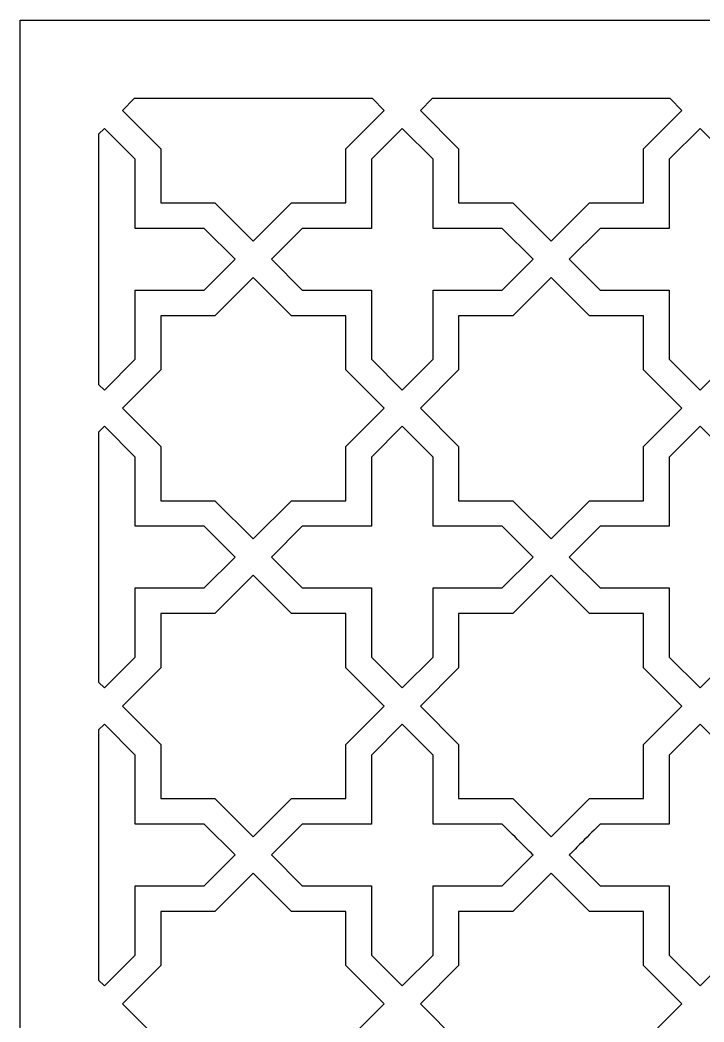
# Model space of a CAD drawing. Header units: millimetres. Extents: x -71 to 72, y -100 to 100.
# Drawn here: x -71.3 to -37, y 49.9 to 100.2 of the extents above; entities that cross this region are included whole.
import ezdxf

# ---------------------------------------------------------------- set-up
doc = ezdxf.new("R2010")
doc.units = ezdxf.units.MM
doc.header["$MEASUREMENT"] = 0
doc.layers.add('layer 1', color=7, linetype='Continuous')

msp = doc.modelspace()

# ---------------------------------------------------------------- linework, layer by layer
at = {"layer": 'layer 1', "color": 250}
for points, knots in [([(-71.2611, 100.1639), (-71.2611, 78.5156), (-71.2611, -66.9127), (-71.2611, -99.8361), (-71.2611, -99.8361), (-68.6245, -99.8361), (-50.7759, -99.8361), (-47.8685, -99.8361), (-47.8685, -99.8361), (-47.8685, 31.6089), (-48.193, 22.2317), (-47.2222, 26.9088), (-47.2222, 26.9088), (-47.2222, 26.9088), (-47.2222, 26.9088), (-47.2222, 26.9088), (-47.2222, 26.9088), (-46.9427, 28.2565), (-46.5496, 29.6513), (-46.1272, 30.8476), (-46.1272, 30.8476), (-46.1272, 30.8476), (-46.1273, 30.8476), (-46.1273, 30.8476), (-46.1273, 30.8476), (-44.639, 35.0647), (-42.3105, 38.7664), (-39.261, 41.8388), (-39.261, 41.8388), (-39.261, 41.8388), (-39.2611, 41.8388), (-39.2611, 41.8388), (-39.2611, 41.8388), (-37.6379, 43.4739), (-35.7635, 44.9189), (-33.8681, 46.2128), (-33.8681, 46.2128), (-33.8681, 46.2128), (-33.8681, 46.2128), (-33.8681, 46.2128), (-33.8681, 46.2128), (-21.5949, 54.5959), (-9.592, 54.6717), (0.1676, 66.4337), (0.1676, 66.4337), (1.6574, 64.6384), (3.2001, 63.1225), (4.7854, 61.801), (4.7854, 61.801), (4.7854, 61.801), (4.7854, 61.801), (4.7854, 61.801), (4.7854, 61.801), (9.9113, 57.5289), (15.3444, 55.4221), (21.4634, 52.8345), (21.4634, 52.8345), (21.4634, 52.8345), (21.4634, 52.8345), (21.4634, 52.8345), (21.4634, 52.8345), (26.3155, 50.7831), (30.1837, 48.9582), (34.2029, 46.2128), (34.2029, 46.2128), (34.2029, 46.2128), (34.2029, 46.2128), (34.2029, 46.2128), (34.2029, 46.2128), (34.7776, 45.8202), (35.3529, 45.4149), (35.9287, 44.9834), (35.9287, 44.9834), (35.9287, 44.9834), (35.9287, 44.9838), (35.9287, 44.9838), (35.9287, 44.9838), (37.4174, 43.8686), (38.717, 42.7242), (39.5961, 41.8388), (39.5961, 41.8388), (39.5961, 41.8388), (39.5958, 41.8388), (39.5958, 41.8388), (39.5958, 41.8388), (43.6492, 37.755), (46.3783, 32.5921), (47.5573, 26.9088), (47.5573, 26.9088), (47.5573, 26.9088), (47.5569, 26.9088), (47.5569, 26.9088), (47.5569, 26.9088), (48.4293, 22.7055), (48.2032, 32.2608), (48.2032, -99.8361), (48.2032, -99.8361), (61.7541, -99.8361), (57.9819, -99.8361), (71.5959, -99.8361), (71.5959, -99.8361), (71.5959, -92.9121), (71.5959, 92.2475), (71.5959, 100.1639), (71.5959, 100.1639), (65.1941, 100.1639), (-65.1562, 100.1639), (-71.2611, 100.1639)], [0, 0, 0, 0, 0.0357143, 0.0357143, 0.0357143, 0.0357143, 0.0714286, 0.0714286, 0.0714286, 0.0714286, 0.1071429, 0.1071429, 0.1071429, 0.1071429, 0.1428571, 0.1428571, 0.1428571, 0.1428571, 0.1785714, 0.1785714, 0.1785714, 0.1785714, 0.2142857, 0.2142857, 0.2142857, 0.2142857, 0.25, 0.25, 0.25, 0.25, 0.2857143, 0.2857143, 0.2857143, 0.2857143, 0.3214286, 0.3214286, 0.3214286, 0.3214286, 0.3571429, 0.3571429, 0.3571429, 0.3571429, 0.3928571, 0.3928571, 0.3928571, 0.3928571, 0.4285714, 0.4285714, 0.4285714, 0.4285714, 0.4642857, 0.4642857, 0.4642857, 0.4642857, 0.5, 0.5, 0.5, 0.5, 0.5357143, 0.5357143, 0.5357143, 0.5357143, 0.5714286, 0.5714286, 0.5714286, 0.5714286, 0.6071429, 0.6071429, 0.6071429, 0.6071429, 0.6428571, 0.6428571, 0.6428571, 0.6428571, 0.6785714, 0.6785714, 0.6785714, 0.6785714, 0.7142857, 0.7142857, 0.7142857, 0.7142857, 0.75, 0.75, 0.75, 0.75, 0.7857143, 0.7857143, 0.7857143, 0.7857143, 0.8214286, 0.8214286, 0.8214286, 0.8214286, 0.8571429, 0.8571429, 0.8571429, 0.8571429, 0.8928571, 0.8928571, 0.8928571, 0.8928571, 0.9285714, 0.9285714, 0.9285714, 0.9285714, 1, 1, 1, 1]), ([(-53.6028, 96.2261), (-53.6028, 96.2261), (-53.0129, 95.636), (-53.0129, 95.636), (-53.0129, 95.636), (-53.0129, 95.636), (-54.9334, 93.7151), (-54.9334, 93.7151), (-54.9334, 93.7151), (-54.9334, 93.7151), (-54.9334, 91.0022), (-54.9334, 91.0022), (-54.9334, 91.0022), (-54.9334, 91.0022), (-57.6509, 91.0022), (-57.6509, 91.0022), (-57.6509, 91.0022), (-57.6509, 91.0022), (-59.5716, 89.0813), (-59.5716, 89.0813), (-59.5716, 89.0813), (-59.5716, 89.0813), (-61.4925, 91.0022), (-61.4925, 91.0022), (-61.4925, 91.0022), (-61.4925, 91.0022), (-64.2055, 91.0022), (-64.2055, 91.0022), (-64.2055, 91.0022), (-64.2055, 91.0022), (-64.2055, 93.7151), (-64.2055, 93.7151), (-64.2055, 93.7151), (-64.2055, 93.7151), (-66.1262, 95.636), (-66.1262, 95.636), (-66.1262, 95.636), (-66.1262, 95.636), (-65.5362, 96.2261), (-65.5362, 96.2261), (-65.5362, 96.2261), (-65.5362, 96.2261), (-53.6028, 96.2261), (-53.6028, 96.2261)], [0, 0, 0, 0, 0.0833333, 0.0833333, 0.0833333, 0.0833333, 0.1666667, 0.1666667, 0.1666667, 0.1666667, 0.25, 0.25, 0.25, 0.25, 0.3333333, 0.3333333, 0.3333333, 0.3333333, 0.4166667, 0.4166667, 0.4166667, 0.4166667, 0.5, 0.5, 0.5, 0.5, 0.5833333, 0.5833333, 0.5833333, 0.5833333, 0.6666667, 0.6666667, 0.6666667, 0.6666667, 0.75, 0.75, 0.75, 0.75, 0.8333333, 0.8333333, 0.8333333, 0.8333333, 1, 1, 1, 1]), ([(-38.6731, 96.2261), (-38.6731, 96.2261), (-38.0831, 95.636), (-38.0831, 95.636), (-38.0831, 95.636), (-38.0831, 95.636), (-40.0036, 93.7151), (-40.0036, 93.7151), (-40.0036, 93.7151), (-40.0036, 93.7151), (-40.0036, 91.0022), (-40.0036, 91.0022), (-40.0036, 91.0022), (-40.0036, 91.0022), (-42.7211, 91.0022), (-42.7211, 91.0022), (-42.7211, 91.0022), (-42.7211, 91.0022), (-44.6418, 89.0813), (-44.6418, 89.0813), (-44.6418, 89.0813), (-44.6418, 89.0813), (-46.5627, 91.0022), (-46.5627, 91.0022), (-46.5627, 91.0022), (-46.5627, 91.0022), (-49.2757, 91.0022), (-49.2757, 91.0022), (-49.2757, 91.0022), (-49.2757, 91.0022), (-49.2757, 93.7151), (-49.2757, 93.7151), (-49.2757, 93.7151), (-49.2757, 93.7151), (-51.1964, 95.636), (-51.1964, 95.636), (-51.1964, 95.636), (-51.1964, 95.636), (-50.6065, 96.2261), (-50.6065, 96.2261), (-50.6065, 96.2261), (-50.6065, 96.2261), (-38.6731, 96.2261), (-38.6731, 96.2261)], [0, 0, 0, 0, 0.0833333, 0.0833333, 0.0833333, 0.0833333, 0.1666667, 0.1666667, 0.1666667, 0.1666667, 0.25, 0.25, 0.25, 0.25, 0.3333333, 0.3333333, 0.3333333, 0.3333333, 0.4166667, 0.4166667, 0.4166667, 0.4166667, 0.5, 0.5, 0.5, 0.5, 0.5833333, 0.5833333, 0.5833333, 0.5833333, 0.6666667, 0.6666667, 0.6666667, 0.6666667, 0.75, 0.75, 0.75, 0.75, 0.8333333, 0.8333333, 0.8333333, 0.8333333, 1, 1, 1, 1]), ([(-67.3232, 94.44), (-67.3232, 94.44), (-67.0344, 94.729), (-67.0344, 94.729), (-67.0344, 94.729), (-67.0344, 94.729), (-65.4892, 93.1838), (-65.4892, 93.1838), (-65.4892, 93.1838), (-65.4892, 93.1838), (-65.4892, 89.7185), (-65.4892, 89.7185), (-65.4892, 89.7185), (-65.4892, 89.7185), (-62.024, 89.7185), (-62.024, 89.7185), (-62.024, 89.7185), (-62.024, 89.7185), (-60.4786, 88.1733), (-60.4786, 88.1733), (-60.4786, 88.1733), (-60.4786, 88.1733), (-62.024, 86.6281), (-62.024, 86.6281), (-62.024, 86.6281), (-62.024, 86.6281), (-65.4892, 86.6281), (-65.4892, 86.6281), (-65.4892, 86.6281), (-65.4892, 86.6281), (-65.4892, 83.1586), (-65.4892, 83.1586), (-65.4892, 83.1586), (-65.4892, 83.1586), (-67.0344, 81.6134), (-67.0344, 81.6134), (-67.0344, 81.6134), (-67.0344, 81.6134), (-67.3232, 81.902), (-67.3232, 81.902), (-67.3232, 81.902), (-67.3232, 86.4394), (-67.3232, 89.9114), (-67.3232, 94.44)], [0, 0, 0, 0, 0.0833333, 0.0833333, 0.0833333, 0.0833333, 0.1666667, 0.1666667, 0.1666667, 0.1666667, 0.25, 0.25, 0.25, 0.25, 0.3333333, 0.3333333, 0.3333333, 0.3333333, 0.4166667, 0.4166667, 0.4166667, 0.4166667, 0.5, 0.5, 0.5, 0.5, 0.5833333, 0.5833333, 0.5833333, 0.5833333, 0.6666667, 0.6666667, 0.6666667, 0.6666667, 0.75, 0.75, 0.75, 0.75, 0.8333333, 0.8333333, 0.8333333, 0.8333333, 1, 1, 1, 1]), ([(-52.1046, 94.729), (-52.1046, 94.729), (-50.5594, 93.1838), (-50.5594, 93.1838), (-50.5594, 93.1838), (-50.5594, 93.1838), (-50.5594, 89.7185), (-50.5594, 89.7185), (-50.5594, 89.7185), (-50.5594, 89.7185), (-47.0942, 89.7185), (-47.0942, 89.7185), (-47.0942, 89.7185), (-47.0942, 89.7185), (-45.549, 88.1733), (-45.549, 88.1733), (-45.549, 88.1733), (-45.549, 88.1733), (-45.5488, 88.1733), (-45.5488, 88.1733), (-45.5488, 88.1733), (-45.5488, 88.1733), (-47.0942, 86.6281), (-47.0942, 86.6281), (-47.0942, 86.6281), (-47.0942, 86.6281), (-50.5594, 86.6281), (-50.5594, 86.6281), (-50.5594, 86.6281), (-50.5594, 86.6281), (-50.5594, 83.1586), (-50.5594, 83.1586), (-50.5594, 83.1586), (-50.5594, 83.1586), (-52.1046, 81.6134), (-52.1046, 81.6134), (-52.1046, 81.6134), (-52.1046, 81.6134), (-53.6498, 83.1586), (-53.6498, 83.1586), (-53.6498, 83.1586), (-53.6498, 83.1586), (-53.6498, 86.6281), (-53.6498, 86.6281), (-53.6498, 86.6281), (-53.6498, 86.6281), (-57.1194, 86.6281), (-57.1194, 86.6281), (-57.1194, 86.6281), (-57.1194, 86.6281), (-58.6646, 88.1733), (-58.6646, 88.1733), (-58.6646, 88.1733), (-58.6646, 88.1733), (-57.1194, 89.7185), (-57.1194, 89.7185), (-57.1194, 89.7185), (-57.1194, 89.7185), (-53.6498, 89.7185), (-53.6498, 89.7185), (-53.6498, 89.7185), (-53.6498, 89.7185), (-53.6498, 93.1838), (-53.6498, 93.1838), (-53.6498, 93.1838), (-53.6498, 93.1838), (-52.1046, 94.729), (-52.1046, 94.729)], [0, 0, 0, 0, 0.0555556, 0.0555556, 0.0555556, 0.0555556, 0.1111111, 0.1111111, 0.1111111, 0.1111111, 0.1666667, 0.1666667, 0.1666667, 0.1666667, 0.2222222, 0.2222222, 0.2222222, 0.2222222, 0.2777778, 0.2777778, 0.2777778, 0.2777778, 0.3333333, 0.3333333, 0.3333333, 0.3333333, 0.3888889, 0.3888889, 0.3888889, 0.3888889, 0.4444444, 0.4444444, 0.4444444, 0.4444444, 0.5, 0.5, 0.5, 0.5, 0.5555556, 0.5555556, 0.5555556, 0.5555556, 0.6111111, 0.6111111, 0.6111111, 0.6111111, 0.6666667, 0.6666667, 0.6666667, 0.6666667, 0.7222222, 0.7222222, 0.7222222, 0.7222222, 0.7777778, 0.7777778, 0.7777778, 0.7777778, 0.8333333, 0.8333333, 0.8333333, 0.8333333, 0.8888889, 0.8888889, 0.8888889, 0.8888889, 1, 1, 1, 1]), ([(-37.1749, 94.729), (-37.1749, 94.729), (-35.6298, 93.1838), (-35.6298, 93.1838), (-35.6298, 93.1838), (-35.6298, 93.1838), (-35.6298, 89.7185), (-35.6298, 89.7185), (-35.6298, 89.7185), (-35.6298, 89.7185), (-32.1645, 89.7185), (-32.1645, 89.7185), (-32.1645, 89.7185), (-32.1645, 89.7185), (-30.6193, 88.1733), (-30.6193, 88.1733), (-30.6193, 88.1733), (-30.6193, 88.1733), (-32.1645, 86.6281), (-32.1645, 86.6281), (-32.1645, 86.6281), (-32.1645, 86.6281), (-35.6298, 86.6281), (-35.6298, 86.6281), (-35.6298, 86.6281), (-35.6298, 86.6281), (-35.6298, 83.1586), (-35.6298, 83.1586), (-35.6298, 83.1586), (-35.6298, 83.1586), (-37.1749, 81.6134), (-37.1749, 81.6134), (-37.1749, 81.6134), (-37.1749, 81.6134), (-38.7201, 83.1586), (-38.7201, 83.1586), (-38.7201, 83.1586), (-38.7201, 83.1586), (-38.7201, 86.6281), (-38.7201, 86.6281), (-38.7201, 86.6281), (-38.7201, 86.6281), (-42.1897, 86.6281), (-42.1897, 86.6281), (-42.1897, 86.6281), (-42.1897, 86.6281), (-43.7349, 88.1733), (-43.7349, 88.1733), (-43.7349, 88.1733), (-43.7349, 88.1733), (-43.7348, 88.1733), (-43.7348, 88.1733), (-43.7348, 88.1733), (-43.7348, 88.1733), (-42.1897, 89.7185), (-42.1897, 89.7185), (-42.1897, 89.7185), (-42.1897, 89.7185), (-38.7201, 89.7185), (-38.7201, 89.7185), (-38.7201, 89.7185), (-38.7201, 89.7185), (-38.7201, 93.1838), (-38.7201, 93.1838), (-38.7201, 93.1838), (-38.7201, 93.1838), (-37.1749, 94.729), (-37.1749, 94.729)], [0, 0, 0, 0, 0.0555556, 0.0555556, 0.0555556, 0.0555556, 0.1111111, 0.1111111, 0.1111111, 0.1111111, 0.1666667, 0.1666667, 0.1666667, 0.1666667, 0.2222222, 0.2222222, 0.2222222, 0.2222222, 0.2777778, 0.2777778, 0.2777778, 0.2777778, 0.3333333, 0.3333333, 0.3333333, 0.3333333, 0.3888889, 0.3888889, 0.3888889, 0.3888889, 0.4444444, 0.4444444, 0.4444444, 0.4444444, 0.5, 0.5, 0.5, 0.5, 0.5555556, 0.5555556, 0.5555556, 0.5555556, 0.6111111, 0.6111111, 0.6111111, 0.6111111, 0.6666667, 0.6666667, 0.6666667, 0.6666667, 0.7222222, 0.7222222, 0.7222222, 0.7222222, 0.7777778, 0.7777778, 0.7777778, 0.7777778, 0.8333333, 0.8333333, 0.8333333, 0.8333333, 0.8888889, 0.8888889, 0.8888889, 0.8888889, 1, 1, 1, 1]), ([(-66.1262, 80.706), (-66.1262, 80.706), (-64.2055, 82.6269), (-64.2055, 82.6269), (-64.2055, 82.6269), (-64.2055, 82.6269), (-64.2055, 85.3444), (-64.2055, 85.3444), (-64.2055, 85.3444), (-64.2055, 85.3444), (-61.4925, 85.3444), (-61.4925, 85.3444), (-61.4925, 85.3444), (-61.4925, 85.3444), (-59.5716, 87.2649), (-59.5716, 87.2649), (-59.5716, 87.2649), (-59.5716, 87.2649), (-57.6509, 85.3444), (-57.6509, 85.3444), (-57.6509, 85.3444), (-57.6509, 85.3444), (-54.9334, 85.3444), (-54.9334, 85.3444), (-54.9334, 85.3444), (-54.9334, 85.3444), (-54.9334, 82.6269), (-54.9334, 82.6269), (-54.9334, 82.6269), (-54.9334, 82.6269), (-53.0129, 80.706), (-53.0129, 80.706), (-53.0129, 80.706), (-53.0129, 80.706), (-54.9334, 78.7855), (-54.9334, 78.7855), (-54.9334, 78.7855), (-54.9334, 78.7855), (-54.9334, 76.0723), (-54.9334, 76.0723), (-54.9334, 76.0723), (-54.9334, 76.0723), (-57.6509, 76.0723), (-57.6509, 76.0723), (-57.6509, 76.0723), (-57.6509, 76.0723), (-59.5716, 74.1518), (-59.5716, 74.1518), (-59.5716, 74.1518), (-59.5716, 74.1518), (-61.4925, 76.0723), (-61.4925, 76.0723), (-61.4925, 76.0723), (-61.4925, 76.0723), (-64.2055, 76.0723), (-64.2055, 76.0723), (-64.2055, 76.0723), (-64.2055, 76.0723), (-64.2055, 78.7855), (-64.2055, 78.7855), (-64.2055, 78.7855), (-64.2055, 78.7855), (-66.1262, 80.706), (-66.1262, 80.706)], [0, 0, 0, 0, 0.0588235, 0.0588235, 0.0588235, 0.0588235, 0.1176471, 0.1176471, 0.1176471, 0.1176471, 0.1764706, 0.1764706, 0.1764706, 0.1764706, 0.2352941, 0.2352941, 0.2352941, 0.2352941, 0.2941176, 0.2941176, 0.2941176, 0.2941176, 0.3529412, 0.3529412, 0.3529412, 0.3529412, 0.4117647, 0.4117647, 0.4117647, 0.4117647, 0.4705882, 0.4705882, 0.4705882, 0.4705882, 0.5294118, 0.5294118, 0.5294118, 0.5294118, 0.5882353, 0.5882353, 0.5882353, 0.5882353, 0.6470588, 0.6470588, 0.6470588, 0.6470588, 0.7058824, 0.7058824, 0.7058824, 0.7058824, 0.7647059, 0.7647059, 0.7647059, 0.7647059, 0.8235294, 0.8235294, 0.8235294, 0.8235294, 0.8823529, 0.8823529, 0.8823529, 0.8823529, 1, 1, 1, 1]), ([(-51.1964, 80.706), (-51.1964, 80.706), (-49.2757, 82.6269), (-49.2757, 82.6269), (-49.2757, 82.6269), (-49.2757, 82.6269), (-49.2757, 85.3444), (-49.2757, 85.3444), (-49.2757, 85.3444), (-49.2757, 85.3444), (-46.5627, 85.3444), (-46.5627, 85.3444), (-46.5627, 85.3444), (-46.5627, 85.3444), (-44.6418, 87.2649), (-44.6418, 87.2649), (-44.6418, 87.2649), (-44.6418, 87.2649), (-42.7211, 85.3444), (-42.7211, 85.3444), (-42.7211, 85.3444), (-42.7211, 85.3444), (-40.0036, 85.3444), (-40.0036, 85.3444), (-40.0036, 85.3444), (-40.0036, 85.3444), (-40.0036, 82.6269), (-40.0036, 82.6269), (-40.0036, 82.6269), (-40.0036, 82.6269), (-38.0831, 80.706), (-38.0831, 80.706), (-38.0831, 80.706), (-38.0831, 80.706), (-40.0036, 78.7855), (-40.0036, 78.7855), (-40.0036, 78.7855), (-40.0036, 78.7855), (-40.0036, 76.0723), (-40.0036, 76.0723), (-40.0036, 76.0723), (-40.0036, 76.0723), (-42.7211, 76.0723), (-42.7211, 76.0723), (-42.7211, 76.0723), (-42.7211, 76.0723), (-44.6418, 74.1518), (-44.6418, 74.1518), (-44.6418, 74.1518), (-44.6418, 74.1518), (-46.5627, 76.0723), (-46.5627, 76.0723), (-46.5627, 76.0723), (-46.5627, 76.0723), (-49.2757, 76.0723), (-49.2757, 76.0723), (-49.2757, 76.0723), (-49.2757, 76.0723), (-49.2757, 78.7855), (-49.2757, 78.7855), (-49.2757, 78.7855), (-49.2757, 78.7855), (-51.1964, 80.706), (-51.1964, 80.706)], [0, 0, 0, 0, 0.0588235, 0.0588235, 0.0588235, 0.0588235, 0.1176471, 0.1176471, 0.1176471, 0.1176471, 0.1764706, 0.1764706, 0.1764706, 0.1764706, 0.2352941, 0.2352941, 0.2352941, 0.2352941, 0.2941176, 0.2941176, 0.2941176, 0.2941176, 0.3529412, 0.3529412, 0.3529412, 0.3529412, 0.4117647, 0.4117647, 0.4117647, 0.4117647, 0.4705882, 0.4705882, 0.4705882, 0.4705882, 0.5294118, 0.5294118, 0.5294118, 0.5294118, 0.5882353, 0.5882353, 0.5882353, 0.5882353, 0.6470588, 0.6470588, 0.6470588, 0.6470588, 0.7058824, 0.7058824, 0.7058824, 0.7058824, 0.7647059, 0.7647059, 0.7647059, 0.7647059, 0.8235294, 0.8235294, 0.8235294, 0.8235294, 0.8823529, 0.8823529, 0.8823529, 0.8823529, 1, 1, 1, 1]), ([(-67.3232, 79.5105), (-67.3232, 79.5105), (-67.0344, 79.7991), (-67.0344, 79.7991), (-67.0344, 79.7991), (-67.0344, 79.7991), (-65.4892, 78.2539), (-65.4892, 78.2539), (-65.4892, 78.2539), (-65.4892, 78.2539), (-65.4892, 74.7885), (-65.4892, 74.7885), (-65.4892, 74.7885), (-65.4892, 74.7885), (-62.024, 74.7885), (-62.024, 74.7885), (-62.024, 74.7885), (-62.024, 74.7885), (-60.4786, 73.2434), (-60.4786, 73.2434), (-60.4786, 73.2434), (-60.4786, 73.2434), (-60.4785, 73.2434), (-60.4785, 73.2434), (-60.4785, 73.2434), (-60.4785, 73.2434), (-62.024, 71.6982), (-62.024, 71.6982), (-62.024, 71.6982), (-62.024, 71.6982), (-65.4892, 71.6982), (-65.4892, 71.6982), (-65.4892, 71.6982), (-65.4892, 71.6982), (-65.4892, 68.2286), (-65.4892, 68.2286), (-65.4892, 68.2286), (-65.4892, 68.2286), (-67.0344, 66.6835), (-67.0344, 66.6835), (-67.0344, 66.6835), (-67.0344, 66.6835), (-67.3232, 66.9724), (-67.3232, 66.9724), (-67.3232, 66.9724), (-67.3232, 71.5098), (-67.3232, 74.9815), (-67.3232, 79.5105)], [0, 0, 0, 0, 0.0769231, 0.0769231, 0.0769231, 0.0769231, 0.1538462, 0.1538462, 0.1538462, 0.1538462, 0.2307692, 0.2307692, 0.2307692, 0.2307692, 0.3076923, 0.3076923, 0.3076923, 0.3076923, 0.3846154, 0.3846154, 0.3846154, 0.3846154, 0.4615385, 0.4615385, 0.4615385, 0.4615385, 0.5384615, 0.5384615, 0.5384615, 0.5384615, 0.6153846, 0.6153846, 0.6153846, 0.6153846, 0.6923077, 0.6923077, 0.6923077, 0.6923077, 0.7692308, 0.7692308, 0.7692308, 0.7692308, 0.8461538, 0.8461538, 0.8461538, 0.8461538, 1, 1, 1, 1]), ([(-57.1194, 74.7885), (-57.1194, 74.7885), (-53.6498, 74.7885), (-53.6498, 74.7885), (-53.6498, 74.7885), (-53.6498, 74.7885), (-53.6498, 78.2539), (-53.6498, 78.2539), (-53.6498, 78.2539), (-53.6498, 78.2539), (-52.1046, 79.7991), (-52.1046, 79.7991), (-52.1046, 79.7991), (-52.1046, 79.7991), (-50.5594, 78.2539), (-50.5594, 78.2539), (-50.5594, 78.2539), (-50.5594, 78.2539), (-50.5594, 74.7885), (-50.5594, 74.7885), (-50.5594, 74.7885), (-50.5594, 74.7885), (-47.0942, 74.7885), (-47.0942, 74.7885), (-47.0942, 74.7885), (-47.0942, 74.7885), (-45.5488, 73.2434), (-45.5488, 73.2434), (-45.5488, 73.2434), (-45.5488, 73.2434), (-47.0942, 71.6982), (-47.0942, 71.6982), (-47.0942, 71.6982), (-47.0942, 71.6982), (-50.5594, 71.6982), (-50.5594, 71.6982), (-50.5594, 71.6982), (-50.5594, 71.6982), (-50.5594, 68.2286), (-50.5594, 68.2286), (-50.5594, 68.2286), (-50.5594, 68.2286), (-52.1046, 66.6835), (-52.1046, 66.6835), (-52.1046, 66.6835), (-52.1046, 66.6835), (-52.1046, 66.6835), (-52.1046, 66.6835), (-52.1046, 66.6835), (-52.1046, 66.6835), (-53.6498, 68.2286), (-53.6498, 68.2286), (-53.6498, 68.2286), (-53.6498, 68.2286), (-53.6498, 71.6982), (-53.6498, 71.6982), (-53.6498, 71.6982), (-53.6498, 71.6982), (-57.1194, 71.6982), (-57.1194, 71.6982), (-57.1194, 71.6982), (-57.1194, 71.6982), (-58.6646, 73.2434), (-58.6646, 73.2434), (-58.6646, 73.2434), (-58.6646, 73.2434), (-57.1194, 74.7885), (-57.1194, 74.7885)], [0, 0, 0, 0, 0.0555556, 0.0555556, 0.0555556, 0.0555556, 0.1111111, 0.1111111, 0.1111111, 0.1111111, 0.1666667, 0.1666667, 0.1666667, 0.1666667, 0.2222222, 0.2222222, 0.2222222, 0.2222222, 0.2777778, 0.2777778, 0.2777778, 0.2777778, 0.3333333, 0.3333333, 0.3333333, 0.3333333, 0.3888889, 0.3888889, 0.3888889, 0.3888889, 0.4444444, 0.4444444, 0.4444444, 0.4444444, 0.5, 0.5, 0.5, 0.5, 0.5555556, 0.5555556, 0.5555556, 0.5555556, 0.6111111, 0.6111111, 0.6111111, 0.6111111, 0.6666667, 0.6666667, 0.6666667, 0.6666667, 0.7222222, 0.7222222, 0.7222222, 0.7222222, 0.7777778, 0.7777778, 0.7777778, 0.7777778, 0.8333333, 0.8333333, 0.8333333, 0.8333333, 0.8888889, 0.8888889, 0.8888889, 0.8888889, 1, 1, 1, 1]), ([(-37.1749, 66.6835), (-37.1749, 66.6835), (-38.7201, 68.2286), (-38.7201, 68.2286), (-38.7201, 68.2286), (-38.7201, 68.2286), (-38.7201, 71.6982), (-38.7201, 71.6982), (-38.7201, 71.6982), (-38.7201, 71.6982), (-42.1897, 71.6982), (-42.1897, 71.6982), (-42.1897, 71.6982), (-42.1897, 71.6982), (-43.7349, 73.2434), (-43.7349, 73.2434), (-43.7349, 73.2434), (-43.7349, 73.2434), (-43.7348, 73.2434), (-43.7348, 73.2434), (-43.7348, 73.2434), (-43.7348, 73.2434), (-42.1897, 74.7885), (-42.1897, 74.7885), (-42.1897, 74.7885), (-42.1897, 74.7885), (-38.7201, 74.7885), (-38.7201, 74.7885), (-38.7201, 74.7885), (-38.7201, 74.7885), (-38.7201, 78.2539), (-38.7201, 78.2539), (-38.7201, 78.2539), (-38.7201, 78.2539), (-37.1749, 79.7991), (-37.1749, 79.7991), (-37.1749, 79.7991), (-37.1749, 79.7991), (-35.6298, 78.2539), (-35.6298, 78.2539), (-35.6298, 78.2539), (-35.6298, 78.2539), (-35.6298, 74.7885), (-35.6298, 74.7885), (-35.6298, 74.7885), (-35.6298, 74.7885), (-32.1645, 74.7885), (-32.1645, 74.7885), (-32.1645, 74.7885), (-32.1645, 74.7885), (-30.6193, 73.2434), (-30.6193, 73.2434), (-30.6193, 73.2434), (-30.6193, 73.2434), (-32.1645, 71.6982), (-32.1645, 71.6982), (-32.1645, 71.6982), (-32.1645, 71.6982), (-35.6298, 71.6982), (-35.6298, 71.6982), (-35.6298, 71.6982), (-35.6298, 71.6982), (-35.6298, 68.2286), (-35.6298, 68.2286), (-35.6298, 68.2286), (-35.6298, 68.2286), (-37.1749, 66.6835), (-37.1749, 66.6835)], [0, 0, 0, 0, 0.0555556, 0.0555556, 0.0555556, 0.0555556, 0.1111111, 0.1111111, 0.1111111, 0.1111111, 0.1666667, 0.1666667, 0.1666667, 0.1666667, 0.2222222, 0.2222222, 0.2222222, 0.2222222, 0.2777778, 0.2777778, 0.2777778, 0.2777778, 0.3333333, 0.3333333, 0.3333333, 0.3333333, 0.3888889, 0.3888889, 0.3888889, 0.3888889, 0.4444444, 0.4444444, 0.4444444, 0.4444444, 0.5, 0.5, 0.5, 0.5, 0.5555556, 0.5555556, 0.5555556, 0.5555556, 0.6111111, 0.6111111, 0.6111111, 0.6111111, 0.6666667, 0.6666667, 0.6666667, 0.6666667, 0.7222222, 0.7222222, 0.7222222, 0.7222222, 0.7777778, 0.7777778, 0.7777778, 0.7777778, 0.8333333, 0.8333333, 0.8333333, 0.8333333, 0.8888889, 0.8888889, 0.8888889, 0.8888889, 1, 1, 1, 1]), ([(-66.1262, 65.7765), (-66.1262, 65.7765), (-64.2055, 67.697), (-64.2055, 67.697), (-64.2055, 67.697), (-64.2055, 67.697), (-64.2055, 70.4145), (-64.2055, 70.4145), (-64.2055, 70.4145), (-64.2055, 70.4145), (-61.4925, 70.4145), (-61.4925, 70.4145), (-61.4925, 70.4145), (-61.4925, 70.4145), (-59.5716, 72.3353), (-59.5716, 72.3353), (-59.5716, 72.3353), (-59.5716, 72.3353), (-57.6509, 70.4145), (-57.6509, 70.4145), (-57.6509, 70.4145), (-57.6509, 70.4145), (-54.9334, 70.4145), (-54.9334, 70.4145), (-54.9334, 70.4145), (-54.9334, 70.4145), (-54.9334, 67.697), (-54.9334, 67.697), (-54.9334, 67.697), (-54.9334, 67.697), (-53.0129, 65.7765), (-53.0129, 65.7765), (-53.0129, 65.7765), (-53.0129, 65.7765), (-54.9334, 63.8556), (-54.9334, 63.8556), (-54.9334, 63.8556), (-54.9334, 63.8556), (-54.9334, 61.1424), (-54.9334, 61.1424), (-54.9334, 61.1424), (-54.9334, 61.1424), (-57.6509, 61.1424), (-57.6509, 61.1424), (-57.6509, 61.1424), (-57.6509, 61.1424), (-59.5716, 59.2219), (-59.5716, 59.2219), (-59.5716, 59.2219), (-59.5716, 59.2219), (-61.4925, 61.1424), (-61.4925, 61.1424), (-61.4925, 61.1424), (-61.4925, 61.1424), (-64.2055, 61.1424), (-64.2055, 61.1424), (-64.2055, 61.1424), (-64.2055, 61.1424), (-64.2055, 63.8556), (-64.2055, 63.8556), (-64.2055, 63.8556), (-64.2055, 63.8556), (-66.1262, 65.7765), (-66.1262, 65.7765)], [0, 0, 0, 0, 0.0588235, 0.0588235, 0.0588235, 0.0588235, 0.1176471, 0.1176471, 0.1176471, 0.1176471, 0.1764706, 0.1764706, 0.1764706, 0.1764706, 0.2352941, 0.2352941, 0.2352941, 0.2352941, 0.2941176, 0.2941176, 0.2941176, 0.2941176, 0.3529412, 0.3529412, 0.3529412, 0.3529412, 0.4117647, 0.4117647, 0.4117647, 0.4117647, 0.4705882, 0.4705882, 0.4705882, 0.4705882, 0.5294118, 0.5294118, 0.5294118, 0.5294118, 0.5882353, 0.5882353, 0.5882353, 0.5882353, 0.6470588, 0.6470588, 0.6470588, 0.6470588, 0.7058824, 0.7058824, 0.7058824, 0.7058824, 0.7647059, 0.7647059, 0.7647059, 0.7647059, 0.8235294, 0.8235294, 0.8235294, 0.8235294, 0.8823529, 0.8823529, 0.8823529, 0.8823529, 1, 1, 1, 1]), ([(-44.6418, 59.2219), (-44.6418, 59.2219), (-46.5627, 61.1424), (-46.5627, 61.1424), (-46.5627, 61.1424), (-46.5627, 61.1424), (-49.2757, 61.1424), (-49.2757, 61.1424), (-49.2757, 61.1424), (-49.2757, 61.1424), (-49.2757, 63.8556), (-49.2757, 63.8556), (-49.2757, 63.8556), (-49.2757, 63.8556), (-51.1964, 65.7765), (-51.1964, 65.7765), (-51.1964, 65.7765), (-51.1964, 65.7765), (-49.2757, 67.697), (-49.2757, 67.697), (-49.2757, 67.697), (-49.2757, 67.697), (-49.2757, 70.4145), (-49.2757, 70.4145), (-49.2757, 70.4145), (-49.2757, 70.4145), (-46.5627, 70.4145), (-46.5627, 70.4145), (-46.5627, 70.4145), (-46.5627, 70.4145), (-44.6418, 72.3353), (-44.6418, 72.3353), (-44.6418, 72.3353), (-44.6418, 72.3353), (-42.7211, 70.4145), (-42.7211, 70.4145), (-42.7211, 70.4145), (-42.7211, 70.4145), (-40.0036, 70.4145), (-40.0036, 70.4145), (-40.0036, 70.4145), (-40.0036, 70.4145), (-40.0036, 67.697), (-40.0036, 67.697), (-40.0036, 67.697), (-40.0036, 67.697), (-38.0831, 65.7765), (-38.0831, 65.7765), (-38.0831, 65.7765), (-38.0831, 65.7765), (-40.0036, 63.8556), (-40.0036, 63.8556), (-40.0036, 63.8556), (-40.0036, 63.8556), (-40.0036, 61.1424), (-40.0036, 61.1424), (-40.0036, 61.1424), (-40.0036, 61.1424), (-42.7211, 61.1424), (-42.7211, 61.1424), (-42.7211, 61.1424), (-42.7211, 61.1424), (-44.6418, 59.2219), (-44.6418, 59.2219)], [0, 0, 0, 0, 0.0588235, 0.0588235, 0.0588235, 0.0588235, 0.1176471, 0.1176471, 0.1176471, 0.1176471, 0.1764706, 0.1764706, 0.1764706, 0.1764706, 0.2352941, 0.2352941, 0.2352941, 0.2352941, 0.2941176, 0.2941176, 0.2941176, 0.2941176, 0.3529412, 0.3529412, 0.3529412, 0.3529412, 0.4117647, 0.4117647, 0.4117647, 0.4117647, 0.4705882, 0.4705882, 0.4705882, 0.4705882, 0.5294118, 0.5294118, 0.5294118, 0.5294118, 0.5882353, 0.5882353, 0.5882353, 0.5882353, 0.6470588, 0.6470588, 0.6470588, 0.6470588, 0.7058824, 0.7058824, 0.7058824, 0.7058824, 0.7647059, 0.7647059, 0.7647059, 0.7647059, 0.8235294, 0.8235294, 0.8235294, 0.8235294, 0.8823529, 0.8823529, 0.8823529, 0.8823529, 1, 1, 1, 1]), ([(-67.3232, 64.5806), (-67.3232, 64.5806), (-67.0344, 64.8695), (-67.0344, 64.8695), (-67.0344, 64.8695), (-67.0344, 64.8695), (-65.4892, 63.3243), (-65.4892, 63.3243), (-65.4892, 63.3243), (-65.4892, 63.3243), (-65.4892, 59.859), (-65.4892, 59.859), (-65.4892, 59.859), (-65.4892, 59.859), (-62.024, 59.859), (-62.024, 59.859), (-62.024, 59.859), (-62.024, 59.859), (-60.4786, 58.3138), (-60.4786, 58.3138), (-60.4786, 58.3138), (-60.4786, 58.3138), (-60.4786, 58.3138), (-60.4786, 58.3138), (-60.4786, 58.3138), (-60.4786, 58.3138), (-62.024, 56.7687), (-62.024, 56.7687), (-62.024, 56.7687), (-62.024, 56.7687), (-65.4892, 56.7687), (-65.4892, 56.7687), (-65.4892, 56.7687), (-65.4892, 56.7687), (-65.4892, 53.2991), (-65.4892, 53.2991), (-65.4892, 53.2991), (-65.4892, 53.2991), (-67.0344, 51.7539), (-67.0344, 51.7539), (-67.0344, 51.7539), (-67.0344, 51.7539), (-67.3232, 52.0425), (-67.3232, 52.0425), (-67.3232, 52.0425), (-67.3232, 56.5803), (-67.3232, 60.0516), (-67.3232, 64.5806)], [0, 0, 0, 0, 0.0769231, 0.0769231, 0.0769231, 0.0769231, 0.1538462, 0.1538462, 0.1538462, 0.1538462, 0.2307692, 0.2307692, 0.2307692, 0.2307692, 0.3076923, 0.3076923, 0.3076923, 0.3076923, 0.3846154, 0.3846154, 0.3846154, 0.3846154, 0.4615385, 0.4615385, 0.4615385, 0.4615385, 0.5384615, 0.5384615, 0.5384615, 0.5384615, 0.6153846, 0.6153846, 0.6153846, 0.6153846, 0.6923077, 0.6923077, 0.6923077, 0.6923077, 0.7692308, 0.7692308, 0.7692308, 0.7692308, 0.8461538, 0.8461538, 0.8461538, 0.8461538, 1, 1, 1, 1]), ([(-52.1046, 51.7539), (-52.1046, 51.7539), (-53.6498, 53.2991), (-53.6498, 53.2991), (-53.6498, 53.2991), (-53.6498, 53.2991), (-53.6498, 56.7687), (-53.6498, 56.7687), (-53.6498, 56.7687), (-53.6498, 56.7687), (-57.1194, 56.7687), (-57.1194, 56.7687), (-57.1194, 56.7687), (-57.1194, 56.7687), (-58.6646, 58.3138), (-58.6646, 58.3138), (-58.6646, 58.3138), (-58.6646, 58.3138), (-58.6646, 58.3138), (-58.6646, 58.3138), (-58.6646, 58.3138), (-58.6646, 58.3138), (-57.1194, 59.859), (-57.1194, 59.859), (-57.1194, 59.859), (-57.1194, 59.859), (-53.6498, 59.859), (-53.6498, 59.859), (-53.6498, 59.859), (-53.6498, 59.859), (-53.6498, 63.3243), (-53.6498, 63.3243), (-53.6498, 63.3243), (-53.6498, 63.3243), (-52.1046, 64.8695), (-52.1046, 64.8695), (-52.1046, 64.8695), (-52.1046, 64.8695), (-50.5594, 63.3243), (-50.5594, 63.3243), (-50.5594, 63.3243), (-50.5594, 63.3243), (-50.5594, 59.859), (-50.5594, 59.859), (-50.5594, 59.859), (-50.5594, 59.859), (-47.0942, 59.859), (-47.0942, 59.859), (-47.0942, 59.859), (-46.9514, 59.7161), (-45.6857, 58.4504), (-45.5488, 58.3138), (-45.5488, 58.3138), (-45.5488, 58.3138), (-47.0942, 56.7687), (-47.0942, 56.7687), (-47.0942, 56.7687), (-47.0942, 56.7687), (-50.5594, 56.7687), (-50.5594, 56.7687), (-50.5594, 56.7687), (-50.5594, 56.7687), (-50.5594, 53.2991), (-50.5594, 53.2991), (-50.5594, 53.2991), (-50.5594, 53.2991), (-52.1046, 51.7539), (-52.1046, 51.7539)], [0, 0, 0, 0, 0.0555556, 0.0555556, 0.0555556, 0.0555556, 0.1111111, 0.1111111, 0.1111111, 0.1111111, 0.1666667, 0.1666667, 0.1666667, 0.1666667, 0.2222222, 0.2222222, 0.2222222, 0.2222222, 0.2777778, 0.2777778, 0.2777778, 0.2777778, 0.3333333, 0.3333333, 0.3333333, 0.3333333, 0.3888889, 0.3888889, 0.3888889, 0.3888889, 0.4444444, 0.4444444, 0.4444444, 0.4444444, 0.5, 0.5, 0.5, 0.5, 0.5555556, 0.5555556, 0.5555556, 0.5555556, 0.6111111, 0.6111111, 0.6111111, 0.6111111, 0.6666667, 0.6666667, 0.6666667, 0.6666667, 0.7222222, 0.7222222, 0.7222222, 0.7222222, 0.7777778, 0.7777778, 0.7777778, 0.7777778, 0.8333333, 0.8333333, 0.8333333, 0.8333333, 0.8888889, 0.8888889, 0.8888889, 0.8888889, 1, 1, 1, 1]), ([(-37.1749, 51.7539), (-37.1749, 51.7539), (-38.7201, 53.2991), (-38.7201, 53.2991), (-38.7201, 53.2991), (-38.7201, 53.2991), (-38.7201, 56.7687), (-38.7201, 56.7687), (-38.7201, 56.7687), (-38.7201, 56.7687), (-42.1897, 56.7687), (-42.1897, 56.7687), (-42.1897, 56.7687), (-42.1897, 56.7687), (-43.7349, 58.3138), (-43.7349, 58.3138), (-43.7349, 58.3138), (-43.5414, 58.5071), (-42.3832, 59.6653), (-42.1897, 59.859), (-42.1897, 59.859), (-42.1897, 59.859), (-38.7201, 59.859), (-38.7201, 59.859), (-38.7201, 59.859), (-38.7201, 59.859), (-38.7201, 63.3243), (-38.7201, 63.3243), (-38.7201, 63.3243), (-38.7201, 63.3243), (-37.1749, 64.8695), (-37.1749, 64.8695), (-37.1749, 64.8695), (-37.1749, 64.8695), (-37.1749, 64.8695), (-37.1749, 64.8695), (-37.1749, 64.8695), (-37.1749, 64.8695), (-35.6298, 63.3243), (-35.6298, 63.3243), (-35.6298, 63.3243), (-35.6298, 63.3243), (-35.6298, 59.859), (-35.6298, 59.859), (-35.6298, 59.859), (-35.6298, 59.859), (-32.1645, 59.859), (-32.1645, 59.859), (-32.1645, 59.859), (-32.1645, 59.859), (-30.6193, 58.3138), (-30.6193, 58.3138), (-30.6193, 58.3138), (-30.6193, 58.3138), (-30.6193, 58.3138), (-30.6193, 58.3138), (-30.6193, 58.3138), (-30.6193, 58.3138), (-32.1645, 56.7687), (-32.1645, 56.7687), (-32.1645, 56.7687), (-32.1645, 56.7687), (-35.6298, 56.7687), (-35.6298, 56.7687), (-35.6298, 56.7687), (-35.6298, 56.7687), (-35.6298, 53.2991), (-35.6298, 53.2991), (-35.6298, 53.2991), (-35.6298, 53.2991), (-37.1749, 51.7539), (-37.1749, 51.7539)], [0, 0, 0, 0, 0.0526316, 0.0526316, 0.0526316, 0.0526316, 0.1052632, 0.1052632, 0.1052632, 0.1052632, 0.1578947, 0.1578947, 0.1578947, 0.1578947, 0.2105263, 0.2105263, 0.2105263, 0.2105263, 0.2631579, 0.2631579, 0.2631579, 0.2631579, 0.3157895, 0.3157895, 0.3157895, 0.3157895, 0.3684211, 0.3684211, 0.3684211, 0.3684211, 0.4210526, 0.4210526, 0.4210526, 0.4210526, 0.4736842, 0.4736842, 0.4736842, 0.4736842, 0.5263158, 0.5263158, 0.5263158, 0.5263158, 0.5789474, 0.5789474, 0.5789474, 0.5789474, 0.6315789, 0.6315789, 0.6315789, 0.6315789, 0.6842105, 0.6842105, 0.6842105, 0.6842105, 0.7368421, 0.7368421, 0.7368421, 0.7368421, 0.7894737, 0.7894737, 0.7894737, 0.7894737, 0.8421053, 0.8421053, 0.8421053, 0.8421053, 0.8947368, 0.8947368, 0.8947368, 0.8947368, 1, 1, 1, 1]), ([(-66.1262, 50.8469), (-66.1262, 50.8469), (-64.2055, 52.7675), (-64.2055, 52.7675), (-64.2055, 52.7675), (-64.2055, 52.7675), (-64.2055, 55.4849), (-64.2055, 55.4849), (-64.2055, 55.4849), (-64.2055, 55.4849), (-61.4925, 55.4849), (-61.4925, 55.4849), (-61.4925, 55.4849), (-61.4925, 55.4849), (-59.5716, 57.4054), (-59.5716, 57.4054), (-59.5716, 57.4054), (-59.5716, 57.4054), (-57.6509, 55.4849), (-57.6509, 55.4849), (-57.6509, 55.4849), (-57.6509, 55.4849), (-54.9334, 55.4849), (-54.9334, 55.4849), (-54.9334, 55.4849), (-54.9334, 55.4849), (-54.9334, 52.7675), (-54.9334, 52.7675), (-54.9334, 52.7675), (-54.9334, 52.7675), (-53.0129, 50.8469), (-53.0129, 50.8469), (-53.0129, 50.8469), (-53.0129, 50.8469), (-54.9334, 48.9261), (-54.9334, 48.9261), (-54.9334, 48.9261), (-54.9334, 48.9261), (-54.9334, 46.2128), (-54.9334, 46.2128), (-54.9334, 46.2128), (-54.9334, 46.2128), (-57.6509, 46.2128), (-57.6509, 46.2128), (-57.6509, 46.2128), (-57.6509, 46.2128), (-59.5716, 44.2923), (-59.5716, 44.2923), (-59.5716, 44.2923), (-59.5716, 44.2923), (-61.4925, 46.2128), (-61.4925, 46.2128), (-61.4925, 46.2128), (-61.4925, 46.2128), (-64.2055, 46.2128), (-64.2055, 46.2128), (-64.2055, 46.2128), (-64.2055, 46.2128), (-64.2055, 48.9261), (-64.2055, 48.9261), (-64.2055, 48.9261), (-64.2055, 48.9261), (-66.1262, 50.8469), (-66.1262, 50.8469)], [0, 0, 0, 0, 0.0588235, 0.0588235, 0.0588235, 0.0588235, 0.1176471, 0.1176471, 0.1176471, 0.1176471, 0.1764706, 0.1764706, 0.1764706, 0.1764706, 0.2352941, 0.2352941, 0.2352941, 0.2352941, 0.2941176, 0.2941176, 0.2941176, 0.2941176, 0.3529412, 0.3529412, 0.3529412, 0.3529412, 0.4117647, 0.4117647, 0.4117647, 0.4117647, 0.4705882, 0.4705882, 0.4705882, 0.4705882, 0.5294118, 0.5294118, 0.5294118, 0.5294118, 0.5882353, 0.5882353, 0.5882353, 0.5882353, 0.6470588, 0.6470588, 0.6470588, 0.6470588, 0.7058824, 0.7058824, 0.7058824, 0.7058824, 0.7647059, 0.7647059, 0.7647059, 0.7647059, 0.8235294, 0.8235294, 0.8235294, 0.8235294, 0.8823529, 0.8823529, 0.8823529, 0.8823529, 1, 1, 1, 1]), ([(-40.0036, 48.9261), (-40.0036, 48.9261), (-40.0036, 46.4961), (-40.0036, 46.4961), (-40.0036, 46.4961), (-40.1151, 46.4016), (-40.2281, 46.3088), (-40.338, 46.2128), (-40.338, 46.2128), (-40.338, 46.2128), (-42.7211, 46.2128), (-42.7211, 46.2128), (-42.7211, 46.2128), (-42.7211, 46.2128), (-44.6418, 44.2923), (-44.6418, 44.2923), (-44.6418, 44.2923), (-44.6418, 44.2923), (-46.5627, 46.2128), (-46.5627, 46.2128), (-46.5627, 46.2128), (-46.5627, 46.2128), (-49.2757, 46.2128), (-49.2757, 46.2128), (-49.2757, 46.2128), (-49.2757, 46.2128), (-49.2757, 48.9261), (-49.2757, 48.9261), (-49.2757, 48.9261), (-49.2757, 48.9261), (-51.1964, 50.8469), (-51.1964, 50.8469), (-51.1964, 50.8469), (-51.1964, 50.8469), (-49.2757, 52.7675), (-49.2757, 52.7675), (-49.2757, 52.7675), (-49.2757, 52.7675), (-49.2757, 55.4849), (-49.2757, 55.4849), (-49.2757, 55.4849), (-49.2757, 55.4849), (-46.5627, 55.4849), (-46.5627, 55.4849), (-46.5627, 55.4849), (-46.5627, 55.4849), (-44.6418, 57.4054), (-44.6418, 57.4054), (-44.6418, 57.4054), (-44.6418, 57.4054), (-42.7211, 55.4849), (-42.7211, 55.4849), (-42.7211, 55.4849), (-42.7211, 55.4849), (-40.0036, 55.4849), (-40.0036, 55.4849), (-40.0036, 55.4849), (-40.0036, 55.4849), (-40.0036, 52.7675), (-40.0036, 52.7675), (-40.0036, 52.7675), (-40.0036, 52.7675), (-38.0831, 50.8469), (-38.0831, 50.8469), (-38.0831, 50.8469), (-38.0831, 50.8469), (-40.0036, 48.9261), (-40.0036, 48.9261)], [0, 0, 0, 0, 0.0555556, 0.0555556, 0.0555556, 0.0555556, 0.1111111, 0.1111111, 0.1111111, 0.1111111, 0.1666667, 0.1666667, 0.1666667, 0.1666667, 0.2222222, 0.2222222, 0.2222222, 0.2222222, 0.2777778, 0.2777778, 0.2777778, 0.2777778, 0.3333333, 0.3333333, 0.3333333, 0.3333333, 0.3888889, 0.3888889, 0.3888889, 0.3888889, 0.4444444, 0.4444444, 0.4444444, 0.4444444, 0.5, 0.5, 0.5, 0.5, 0.5555556, 0.5555556, 0.5555556, 0.5555556, 0.6111111, 0.6111111, 0.6111111, 0.6111111, 0.6666667, 0.6666667, 0.6666667, 0.6666667, 0.7222222, 0.7222222, 0.7222222, 0.7222222, 0.7777778, 0.7777778, 0.7777778, 0.7777778, 0.8333333, 0.8333333, 0.8333333, 0.8333333, 0.8888889, 0.8888889, 0.8888889, 0.8888889, 1, 1, 1, 1])]:
    msp.add_open_spline(points, degree=3, knots=knots, dxfattribs=at)

doc.saveas('drawing.dxf')
